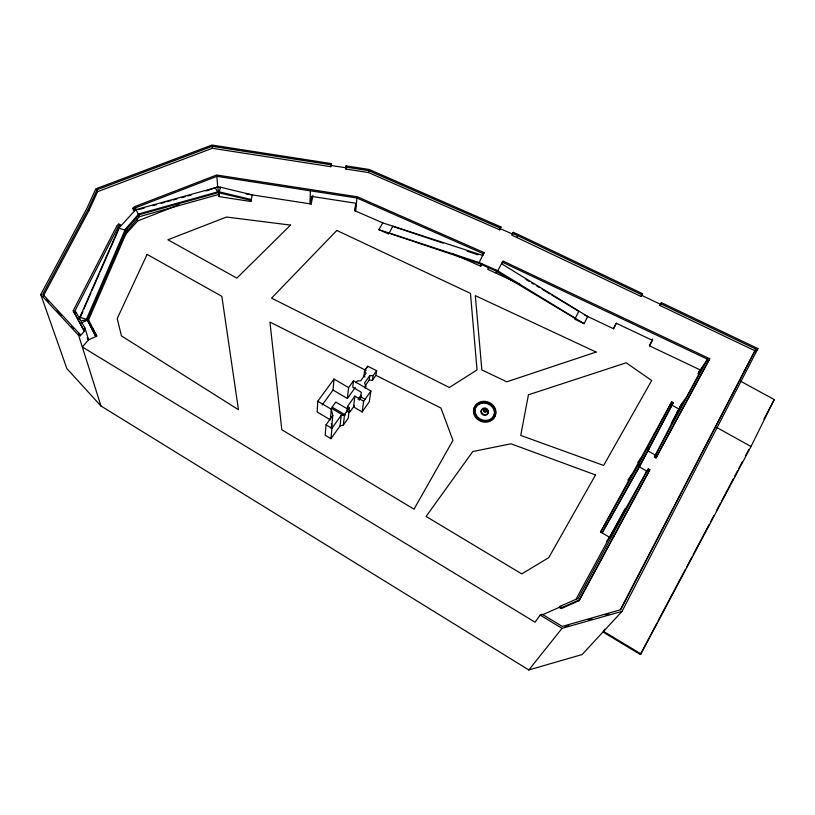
<?xml version="1.0" encoding="UTF-8"?>
<svg xmlns="http://www.w3.org/2000/svg" width="815" height="815" viewBox="0 0 815 815"><rect width="100%" height="100%" fill="white"/><g stroke="black" fill="none" stroke-linecap="round" stroke-linejoin="round"><path stroke-width="1.22" d="M346.049 165.883L346.018 167.126L368.716 170.651L500.278 228.057L501.021 226.978L369.175 169.469L346.049 165.883L345.866 169.031L368.512 172.556L499.748 229.85L501.021 226.978M345.866 169.031L345.896 167.788L330.931 165.465L331.053 163.55L211.941 145.039L95.854 188.825L87.032 208.11L40.75 294.541L66.871 368.594L100.979 406.002L528.823 669.961L582.134 654.547L622.028 611.372L757.93 348.576L661.474 302.671L660.812 303.812L755.811 349.044L620.755 609.691L562.258 626.409L542.128 614.215L540.141 615.081L535.098 622.212L82.315 346.996L88.56 339.865L96.863 336.075L87.908 318.624L126.671 229.402L138.937 214.814L218.216 192.666L251.051 200.337M309.934 203.821L310.403 190.822M246.232 193.97L311.208 204.015L311.493 196.384L355.625 203.21L354.912 210.779L382.826 222.892L482.847 255.462L484.1 252.599L357.388 196.802L216.637 175.001L134.251 206.827L132.947 208.253L133.314 210.138L134.607 210.891L134.251 209.007L132.947 208.253M43.368 295.998L89.039 210.433L97.596 191.668L212.308 148.289L330.717 166.678L331.053 163.55M317.789 401.224L317.127 411.962L330.36 419.817L331.277 409.201L317.789 401.224L333.987 379.036L348.616 387.604L347.394 398.494L333.04 390.049L333.987 379.036M139.171 216.067L138.815 213.887L125.449 229.035L86.696 318.716L95.834 336.544L86.696 318.716L87.908 318.624L88.193 319.857L81.999 320.489M331.277 409.201L332.775 415.416L326.02 424.829L325.205 435.23L330.992 438.684L340.069 425.888L341.169 415.375L344.521 414.56L349.472 407.602L347.516 406.451L354.882 396.121L363.643 401.265L362.145 411.952L354.158 407.255L354.342 405.768L353.73 405.412M348.066 409.293L335.78 402.05L332.113 407.133L331.98 408.621L343.237 415.273M330.452 427.875L331.837 425.939L332.775 415.416M330.992 438.684L331.919 428.344L341.169 415.375M355.686 210.902L356.919 198.025L216.851 176.325L135.3 207.866L134.251 209.007M368.512 172.556L368.716 170.651M340.069 425.888L343.36 425.084L344.521 414.56M346.864 412.186L347.516 406.451M349.472 407.602L348.219 418.217L343.36 425.084M362.145 411.952L369.266 401.815L370.896 390.996L353.496 380.829L352.722 387.247L361.31 392.27L360.699 396.803M354.882 396.121L353.547 406.889L349.93 411.972L350.114 410.505L348.657 412.553M359.171 400.185L361.31 397.16L361.514 395.652L360.902 395.295L358.03 399.34M365.487 388.225L365.803 385.943L364.539 382.989L369.857 375.521L373.117 375.664L376.632 370.713L367.779 366.261L364.57 370.693L363.938 375.338L364.926 377.08M443.187 243.196L392.759 226.346L388.653 233.987L378.812 229.626L382.826 222.892M365.222 385.709L369.185 380.136L369.857 375.521M392.626 227.232L392.759 226.346M369.185 380.136L372.424 380.279L373.117 375.664M372.424 380.279L375.919 375.348L376.632 370.713M219.031 196.598L218.797 193.797L220.437 187.195L252.314 194.907L250.806 201.509L219.031 196.598L218.665 194.265M330.717 166.678L330.931 165.465M354.912 210.779L355.768 205.879M311.208 204.015L312.899 195.478M250.806 201.509L251.234 199.512L218.542 191.668L138.815 213.887M484.1 252.599L479.108 262.512L378.812 229.626M452.906 253.883L480.728 266.189L481.37 263.887M488.47 267.025L487.798 269.317L519.084 283.895M499.748 229.85L500.278 228.057M496.254 273.056L496.967 270.692M673.261 402.702L639.255 466.812L602.102 532.949L640.203 465.457L673.261 402.702L671.784 401.877L638.665 464.581L600.553 532.042L670.327 404.24L679.017 409.069L654.414 457.072L655.953 457.938L709.733 358.753L502.998 261.004L497.751 270.814L495.408 269.704M512.105 235.25L513.256 232.316L518.116 234.435L642.515 293.645L640.957 296.446L512.105 235.25L513.256 232.316M516.934 237.348L517.494 235.566L512.655 233.457M115.699 253.455L117.197 249.981M218.848 194.418L139.294 216.688L127.059 231.266L88.356 320.417L88.774 321.833M79.055 319.072L118.807 228.19L135.657 209.75L217.727 187.042L216.851 176.325M79.89 318.125L82.784 311.513L78.729 319.46M83.802 309.191L90.923 292.88M91.942 290.548L99.073 274.237M100.092 271.904L118.43 229.973M551.877 295.091L578.823 311.289L574.809 319.215L584.09 323.637L587.707 316.495L501.704 263.856L502.468 262.746M120.365 226.478L119.968 224.614L118.654 223.85L116.953 225.704L73.187 310.739L84.322 331.247L80.308 335.8L79.778 334.109L42.757 294.235L88.57 208.538L97.148 189.742L212.145 146.323L330.829 164.762M679.435 407.143L686.77 396.579L702.622 367.28L698.048 373.942L700.217 369.929L649.423 345.805L652.57 339.05M584.63 315.028L613.512 328.751L616.252 323.158M602.968 632.002L640.305 654.496L640.957 653.915L751.002 446.518L774.25 399.574L740.04 380.911M763.94 419.144L774.25 399.574M613.512 328.751L616.313 323.249L652.54 340.426L649.423 345.805M75.785 312.817L75.102 310.617L118.399 226.326L119.968 224.614M620.378 609.61L755.811 349.044M480.728 266.189L481.899 263.968M640.305 654.496L656.931 623.108M658.113 620.867L685.415 569.298M686.597 567.057L691.945 556.971M693.127 554.72L709.152 524.452M710.334 522.211L713.899 515.488M716.864 509.884L720.429 503.161M721.611 500.909L733.48 478.497M734.672 476.255L737.636 470.642M738.828 468.401L742.384 461.677M745.348 456.074L748.914 449.35M576.113 599.076L625.044 508.723M671.234 423.454L682.298 403.028M542.495 614.755L559.192 607.409L561.168 608.601L578.803 600.828L579.648 599.759L649.85 469.695L648.302 468.808L647.334 470.163L609.579 537.289L606.554 541.364M648.302 468.808L578.273 598.312L559.976 606.36L559.192 607.409M654.414 457.072L707.552 359.232L502.244 262.114M578.803 600.828L649.85 469.695M655.953 457.938L709.733 358.753M604.75 629.16L603.538 631.38L640.957 653.915M754.629 350.603L659.885 305.462L661.474 302.671M659.885 305.462L660.547 304.321L641.629 295.315L640.957 296.446M642.515 293.645L641.843 294.775L517.494 235.566M670.327 404.24L671.784 401.877M698.801 371.997L707.552 359.232M637.921 462.37L640.773 458.224M627.866 480.157L632.165 473.953M676.847 412.196L679.017 409.069M363.643 401.265L370.896 390.996M364.519 387.757L365.803 385.943M359.364 398.688L361.514 395.652M347.394 398.494L355.238 387.532M355.951 382.744L357.245 380.951L360.719 380.768L366.057 373.311L364.59 370.703L367.779 366.261M645.388 473.108L646.815 471.121L639.255 466.812M348.616 387.604L353.496 380.829M322.19 404.994L333.04 390.049M613.165 537.177L614.082 535.964M561.168 608.601L561.953 607.552L579.648 599.759M754.873 352.63L757.93 348.576M744.319 370.499L745.481 368.971M528.823 669.961L562.034 628.345L622.028 611.372M641.395 569.074L642.393 567.933M100.979 406.002L78.648 335.393L79.778 334.109M83.802 329.555L85.025 328.18L75.102 310.617M125.337 234.608L137.776 220.896L179.035 204.779M484.558 410.852L484.66 411.83L485.343 411.137M95.722 335.831L96.761 335.362M80.93 323.117L87.174 320.315L86.696 318.716L88.071 319.113L88.193 319.857M88.071 319.113L87.052 319.572L87.174 320.315M210.657 189.518L217.697 186.767L220.437 187.195L220.478 187.817M565.111 626.368L568.748 625.329M588.196 619.767L591.843 618.728M605.209 614.907L608.856 613.868M138.193 209.71L144.235 208.039M152.7 205.696L156.327 204.687M161.166 203.353L164.793 202.344M167.207 201.672L170.834 200.673M173.249 200.001L176.875 198.992M181.714 197.658L185.341 196.649M187.756 195.987L191.382 194.979M205.889 190.965L209.516 189.956M118.807 228.19L125.704 230.278L125.449 229.035L126.671 229.402L127.059 231.266M79.839 317.279L87.164 319.541M467.199 251.214L477.998 254.83M388.775 233.11L479.067 263.469L495.428 270.702L495.693 269.836L479.108 262.512M500.502 228.781L512.696 234.109M356.919 198.025L483.326 253.709M495.153 270.57L575.166 318.421M365.996 370.367L269.938 322.068L281.807 429.76L414.02 509.181L452.946 440.426L440.946 408.05L375.919 375.348M717.169 427.712L751.002 446.518M647.894 447.649L649.433 448.515M647.375 448.637L648.913 449.503M647.945 450.899L655.454 455.147M655.392 455.697L656.931 456.573M638.665 464.581L640.203 465.457M647.334 470.163L648.872 471.039M637.951 465.844L639.5 466.72M600.431 531.94L609.579 537.289M361.31 397.16L365.293 399.482M332.113 407.133L345.448 415.018M326.02 424.829L331.919 428.344M526.011 279.525L529.241 281.47M531.4 282.764L533.55 284.068M536.79 286.014L538.939 287.308M542.179 289.254L549.718 293.787M559.976 606.36L561.953 607.552M540.141 615.081L562.034 628.345M497.751 270.814L584.09 323.637M46.801 299.696L48.523 301.55M57.111 310.81L61.41 315.436M71.72 326.54L73.442 328.394M78.597 333.946L80.308 335.8M40.75 294.541L78.648 335.393M215.18 187.745L217.707 191.963M89.833 323.687L91.412 326.479M91.942 327.416L93.786 330.656M95.019 332.826L96.252 334.996M84.322 331.247L73.187 310.739M88.56 339.865L87.337 337.685L88.56 339.865L85.025 328.18M138.489 213.999L139.294 216.688M138.723 215.252L135.3 207.866M218.797 193.797L218.542 191.668L219.001 192.605M125.704 230.278L125.316 229.321L126.926 230.645M88.57 208.538L89.039 210.433M331.247 423.484L331.837 425.939M97.148 189.742L97.596 191.668M118.399 226.326L118.939 228.811M137.338 218.563L137.776 220.896M217.727 187.042L218.44 191.545M212.145 146.323L212.308 148.289M494.348 408.101A11.216 9.923 19.9 0 1 490.569 420.998A11.216 9.923 19.9 0 1 475.797 417.626A11.216 9.923 19.9 0 1 477.081 404.169M482.144 402.131A11.216 9.923 19.9 0 1 484.049 402.039M487.849 402.753A11.216 9.923 19.9 0 1 490.467 404.026M492.678 405.85A11.216 9.923 19.9 0 1 493.859 407.317M475.797 415.63A10.014 8.863 19.9 0 1 479.23 404.169A10.014 8.863 19.9 0 1 492.382 407.164A10.014 8.863 19.9 0 1 491.292 419.155M484.181 421.039A10.014 8.863 19.9 0 1 482.46 420.723M479.271 419.307A10.014 8.863 19.9 0 1 477.896 418.248M487.747 410.78A3.637 3.219 19.9 0 1 486.239 415.079A3.637 3.219 19.9 0 1 481.39 413.368A3.637 3.219 19.9 0 1 482.908 409.069M486.942 410.118A1.824 1.61 19.9 0 1 485.73 411.952A1.824 1.61 19.9 0 1 483.529 410.862A1.824 1.61 19.9 0 1 484.344 408.845M486.148 409.038A1.824 1.61 19.9 0 1 486.779 409.711M528.415 394.806L520.744 435.424L603.64 465.457L651.705 380.503L626.195 362.797L528.415 394.806M485.108 409.914L485.648 409.375L485.108 409.914M147.118 254.402L117.197 318.594L121.466 335.912L238.459 409.701L221.843 296.324L147.118 254.402M595.52 474.951L548.79 557.613L521.773 573.913L426.092 516.435L472.792 451.52L511.005 443.798L595.52 474.951M336.829 230.451L271.558 298.137L449.35 387.492L477.04 369.918L470.459 293.369L336.829 230.451M290.527 225.103L236.849 278.109L167.91 239.763L226.509 217.035L290.527 225.103M596.101 352.06L506.838 381.797L481.859 369.929L475.308 295.631L596.101 352.06M475.033 415.406A11.237 9.933 19.9 0 0 494.226 417.402A11.237 9.933 19.9 0 0 485.22 401.357A11.237 9.933 19.9 0 0 475.033 415.406M476.082 414.957A10.024 8.863 19.9 0 0 493.218 416.75A10.024 8.863 19.9 0 0 485.18 402.427A10.024 8.863 19.9 0 0 476.082 414.957M481.655 412.645A3.637 3.219 19.9 0 0 487.879 413.307A3.637 3.219 19.9 0 0 484.966 408.101A3.637 3.219 19.9 0 0 481.655 412.645M483.723 410.638A1.824 1.61 19.9 0 0 486.84 410.974A1.824 1.61 19.9 0 0 485.383 408.356A1.824 1.61 19.9 0 0 483.723 410.638"/></g></svg>
